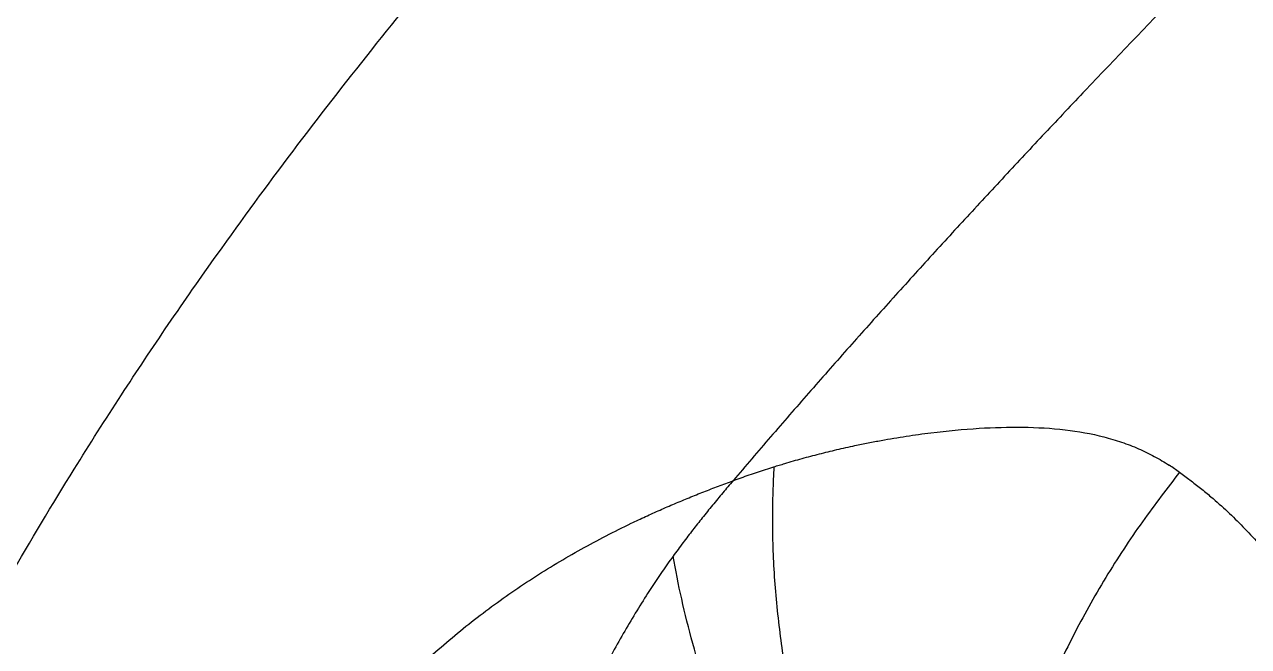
# Model space of a CAD drawing. Extents: x 0 to 84, y -21 to 126.
# Drawn here: x 27.894 to 31.604, y 43.306 to 45.191 of the extents above; entities that cross this region are included whole.
import ezdxf

# ---------------------------------------------------------------- set-up
doc = ezdxf.new("R2010")
doc.units = 0
doc.header["$MEASUREMENT"] = 0
doc.layers.add('1', color=4, linetype='Continuous')

# ---------------------------------------------------------------- blocks, each defined once
blk = doc.blocks.new('PRODIGY')
at = {"layer": '1', "color": 3, "linetype": 'Continuous', "lineweight": 25}
blk.add_open_spline([(24.794, 44.062), (26.4002, 45.6098), (27.8889, 47.292), (29.3921, 48.9877)], degree=3, dxfattribs=at)
for points, knots in [([(27.3061, 42.443), (27.3144, 42.4618), (27.3308, 42.4991), (27.3555, 42.554), (27.3798, 42.6073), (27.4037, 42.6591), (27.4272, 42.7093), (27.4502, 42.7579), (27.4949, 42.851), (27.5613, 42.9852), (27.6845, 43.2233), (27.8428, 43.5098), (28.0234, 43.8116), (28.185, 44.0656), (28.3298, 44.2827), (28.5763, 44.6358), (28.9401, 45.1158), (29.3516, 45.6068), (29.6916, 45.99), (29.9477, 46.2693), (30.212, 46.5497), (30.4449, 46.7911), (30.6522, 47.0028), (30.8299, 47.1826), (30.9514, 47.3043), (31.0134, 47.3664)], [0, 0, 0, 0, 0.010009, 0.019755, 0.029239, 0.038464, 0.047432, 0.056144, 0.064602, 0.097551, 0.128803, 0.194747, 0.256281, 0.299288, 0.340647, 0.382644, 0.507732, 0.631755, 0.692016, 0.755106, 0.814692, 0.877991, 0.91699, 0.957661, 1, 1, 1, 1]), ([(32.2374, 46.1424), (32.2002, 46.1051), (32.1253, 46.0302), (32.0126, 45.9171), (31.8989, 45.8026), (31.7843, 45.6867), (31.6135, 45.5133), (31.388, 45.2821), (31.161, 45.0455), (30.987, 44.8614), (30.8647, 44.7308), (30.7436, 44.5999), (30.6236, 44.4689), (30.5047, 44.3375), (30.3871, 44.2058), (30.2707, 44.0738), (30.1556, 43.9414), (30.0798, 43.8526), (30.0419, 43.8082)], [0, 0, 0, 0, 0.049306, 0.099124, 0.149455, 0.200296, 0.251649, 0.377207, 0.502533, 0.558532, 0.614346, 0.669975, 0.725422, 0.780688, 0.835776, 0.890689, 0.945429, 1, 1, 1, 1]), ([(29.9913, 39.3598), (30.0105, 39.3865), (30.0491, 39.4401), (30.1074, 39.5207), (30.1663, 39.6017), (30.2259, 39.683), (30.2861, 39.7648), (30.347, 39.8469), (30.4085, 39.9295), (30.5282, 40.0891), (30.7119, 40.3306), (30.9547, 40.6428), (31.2075, 40.961), (31.4473, 41.2564), (31.7082, 41.5713), (31.9816, 41.8943), (32.2583, 42.213), (32.6118, 42.6116), (32.9525, 42.9843), (33.3168, 43.3711), (33.5422, 43.6059), (33.7303, 43.7993), (33.8881, 43.9602), (34.0319, 44.1055), (34.1254, 44.199), (34.1531, 44.2267)], [0, 0, 0, 0, 0.015416, 0.030942, 0.046576, 0.062318, 0.078167, 0.094123, 0.110185, 0.126352, 0.187521, 0.252191, 0.311479, 0.377654, 0.430203, 0.502826, 0.575667, 0.627636, 0.752077, 0.811918, 0.876209, 0.90437, 0.938152, 0.981656, 1, 1, 1, 1]), ([(30.33, 43.896), (30.3388, 43.8981), (30.3567, 43.9024), (30.3838, 43.9086), (30.4155, 43.9155), (30.4514, 43.9229), (30.5033, 43.9327), (30.5669, 43.9434), (30.6664, 43.9571), (30.7852, 43.9684), (30.9214, 43.9721), (31.0486, 43.9649), (31.1475, 43.9472), (31.2201, 43.9255), (31.2626, 43.909), (31.2951, 43.894), (31.3188, 43.8818), (31.3419, 43.8688), (31.3567, 43.8596), (31.364, 43.8549)], [0, 0, 0, 0, 0.022361, 0.04541, 0.069151, 0.103293, 0.137241, 0.202595, 0.267927, 0.397572, 0.51859, 0.641568, 0.762041, 0.821615, 0.880993, 0.910385, 0.940279, 0.970332, 1, 1, 1, 1]), ([(30.1985, 43.8603), (30.2073, 43.8629), (30.2248, 43.8681), (30.2511, 43.8755), (30.2775, 43.8826), (30.3037, 43.8895), (30.3212, 43.8938), (30.33, 43.896)], [0, 0, 0, 0, 0.199611, 0.399394, 0.59937, 0.799565, 1, 1, 1, 1]), ([(30.1654, 43.8502), (30.1709, 43.8519), (30.182, 43.8553), (30.193, 43.8586), (30.1985, 43.8603)], [0, 0, 0, 0, 0.499858, 1, 1, 1, 1]), ([(30.0419, 43.8082), (30.0501, 43.8112), (30.0665, 43.8172), (30.0911, 43.8258), (30.1158, 43.8342), (30.1406, 43.8423), (30.1571, 43.8476), (30.1654, 43.8502)], [0, 0, 0, 0, 0.198771, 0.398133, 0.598111, 0.798725, 1, 1, 1, 1]), ([(30.1654, 43.8502), (30.1644, 43.8255), (30.1632, 43.8), (30.1616, 43.7475), (30.161, 43.7204), (30.1609, 43.6646), (30.1613, 43.6359), (30.1632, 43.5774), (30.1648, 43.5475), (30.171, 43.4571), (30.1774, 43.3957), (30.1927, 43.276), (30.2015, 43.218), (30.2099, 43.1633)], [0, 0, 0, 0, 0.125, 0.125, 0.25, 0.25, 0.375, 0.375, 0.5, 0.5, 0.75, 0.75, 1, 1, 1, 1]), ([(31.3949, 43.8338), (31.3769, 43.8103), (31.3583, 43.7861), (31.3206, 43.736), (31.3015, 43.7101), (31.2445, 43.6298), (31.2068, 43.573), (31.1359, 43.4563), (31.1029, 43.3965), (31.058, 43.3088), (31.0437, 43.2798), (31.0166, 43.2231), (31.0036, 43.1954), (30.9911, 43.1685)], [0, 0, 0, 0, 0.125, 0.125, 0.25, 0.25, 0.5, 0.5, 0.75, 0.75, 0.875, 0.875, 1, 1, 1, 1]), ([(31.3949, 43.8338), (31.39, 43.8373), (31.3847, 43.8409), (31.3744, 43.8481), (31.3692, 43.8516), (31.364, 43.8549)], [0, 0, 0, 0, 0.5, 0.5, 1, 1, 1, 1]), ([(31.3949, 43.8338), (31.4003, 43.8299), (31.411, 43.8222), (31.427, 43.8103), (31.4429, 43.7981), (31.4588, 43.7855), (31.4747, 43.7726), (31.5024, 43.7493), (31.5407, 43.7152), (31.6044, 43.653), (31.6766, 43.5719), (31.7463, 43.4738), (31.8004, 43.3775), (31.8387, 43.2905), (31.8673, 43.2075), (31.8841, 43.1446), (31.8946, 43.0959), (31.9009, 43.0624), (31.9064, 43.0285), (31.911, 42.9942), (31.9134, 42.971), (31.9147, 42.9594)], [0, 0, 0, 0, 0.0181515, 0.0365622, 0.0552336, 0.074167, 0.0933636, 0.1128245, 0.176262, 0.2395953, 0.3692305, 0.4933646, 0.5945062, 0.6940855, 0.7699651, 0.8454873, 0.8765758, 0.9075615, 0.9384542, 0.9692637, 1, 1, 1, 1]), ([(28.2909, 41.7723), (28.2929, 41.782), (28.2967, 41.8014), (28.3028, 41.8305), (28.3093, 41.8598), (28.3161, 41.8891), (28.3232, 41.9186), (28.3307, 41.9481), (28.3385, 41.9777), (28.3467, 42.0074), (28.3553, 42.0372), (28.3642, 42.0671), (28.3735, 42.097), (28.3983, 42.1737), (28.4433, 42.2973), (28.5162, 42.4625), (28.5999, 42.6227), (28.6929, 42.7751), (28.7956, 42.9207), (28.9072, 43.0579), (29.0273, 43.1865), (29.1557, 43.3059), (29.2912, 43.4152), (29.4336, 43.5143), (29.5812, 43.6027), (29.6967, 43.6622), (29.7766, 43.6997), (29.8205, 43.7194), (29.8646, 43.7385), (29.9088, 43.7569), (29.9532, 43.7746), (29.9976, 43.7918), (30.0271, 43.8027), (30.0419, 43.8082)], [0, 0, 0, 0, 0.010533, 0.021105, 0.031717, 0.042371, 0.053068, 0.063809, 0.074596, 0.08543, 0.096312, 0.107245, 0.118229, 0.129265, 0.191869, 0.255908, 0.317782, 0.380549, 0.442214, 0.503933, 0.565506, 0.626651, 0.688331, 0.749409, 0.811316, 0.87338, 0.891188, 0.909076, 0.927053, 0.945125, 0.963302, 0.981591, 1, 1, 1, 1]), ([(30.0418, 43.8083), (30.0315, 43.7961), (30.0106, 43.7714), (29.9794, 43.7337), (29.949, 43.6963), (29.9192, 43.6585), (29.8896, 43.62), (29.87, 43.593), (29.8599, 43.5792)], [0, 0, 0, 0, 0.164412, 0.331541, 0.501368, 0.658515, 0.824792, 1, 1, 1, 1]), ([(29.8599, 43.5792), (29.8544, 43.5715), (29.8433, 43.5561), (29.827, 43.5326), (29.8107, 43.5087), (29.7946, 43.4844), (29.7709, 43.4479), (29.7405, 43.399), (29.6914, 43.3156), (29.6348, 43.2114), (29.5705, 43.0839), (29.5098, 42.9605), (29.4477, 42.8381), (29.3838, 42.7204), (29.3147, 42.605), (29.2409, 42.4939), (29.1619, 42.3864), (29.0775, 42.2817), (28.9894, 42.1804), (28.8967, 42.0796), (28.8013, 41.9791), (28.7199, 41.8934), (28.664, 41.8326), (28.637, 41.8026), (28.6212, 41.7848), (28.6133, 41.7758), (28.6086, 41.7704)], [0, 0, 0, 0, 0.012825, 0.025767, 0.038826, 0.051996, 0.06527, 0.097731, 0.130055, 0.196513, 0.258353, 0.323575, 0.382993, 0.444726, 0.505463, 0.565549, 0.625649, 0.686293, 0.747734, 0.807534, 0.871887, 0.935527, 0.967688, 0.983827, 0.990292, 1, 1, 1, 1]), ([(30.0006, 43.0555), (29.9871, 43.0957), (29.9731, 43.138), (29.9456, 43.2251), (29.9323, 43.2699), (29.9075, 43.3601), (29.8962, 43.4054), (29.8762, 43.4941), (29.8676, 43.5375), (29.8599, 43.5792)], [0, 0, 0, 0, 0.25, 0.25, 0.5, 0.5, 0.75, 0.75, 1, 1, 1, 1])]:
    blk.add_open_spline(points, degree=3, knots=knots, dxfattribs=at)

msp = doc.modelspace()

# ---------------------------------------------------------------- block references
at = {"layer": '1'}
msp.add_blockref('PRODIGY', (0, 0), dxfattribs=at)

doc.saveas('drawing.dxf')
